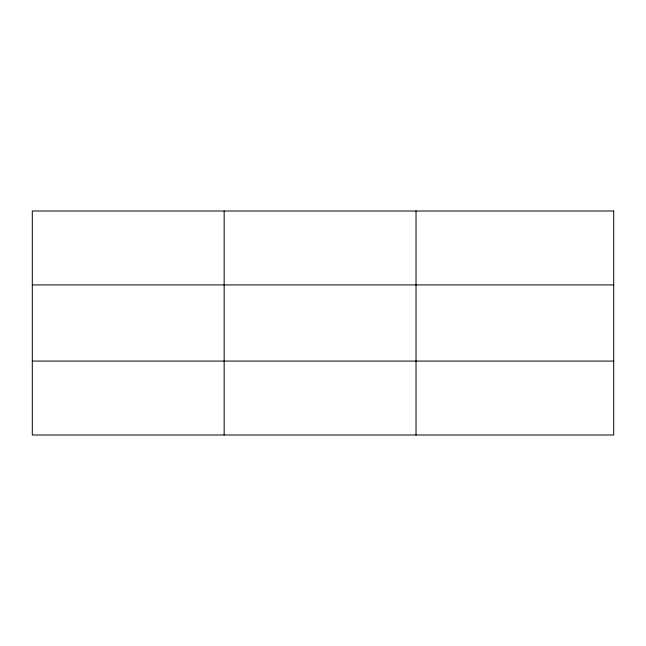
<?xml version="1.0" encoding="UTF-8"?>
<svg xmlns="http://www.w3.org/2000/svg" width="646" height="646" viewBox="0 0 646 646"><rect width="100%" height="100%" fill="white"/><g stroke="black" fill="none" stroke-linecap="round" stroke-linejoin="round"><path stroke-width="0.97" d="M224.162 211L224.162 435M416.024 211L416.024 435M32.3 284.918L613.7 284.918M32.3 361.082L613.7 361.082M613.7 211L613.7 435L32.3 435L32.3 211L613.7 211"/></g></svg>
